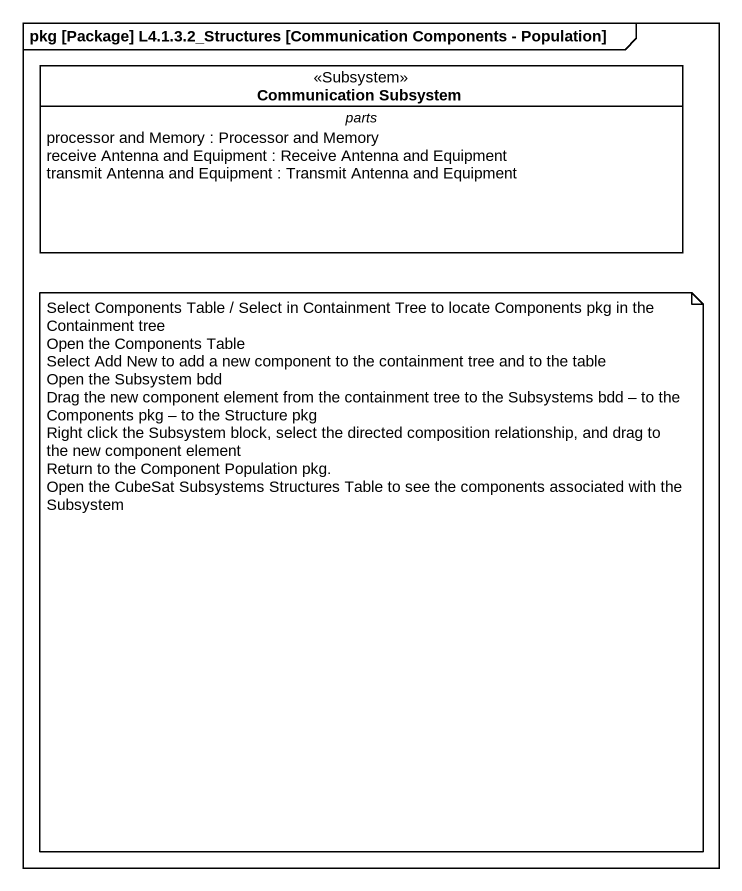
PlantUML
@startuml
mainframe pkg [Package] L4.1.3.2_Structures [Communication Components - Population]
hide circle
hide empty members
class "Communication Subsystem" as Communication_Subsystem <<Subsystem>> {
  -- parts --
  processor and Memory : Processor and Memory
  receive Antenna and Equipment : Receive Antenna and Equipment
  transmit Antenna and Equipment : Transmit Antenna and Equipment
}
note as N1
  Select Components Table / Select in Containment Tree to locate Components pkg in the Containment tree
  Open the Components Table
  Select Add New to add a new component to the containment tree and to the table
  Open the Subsystem bdd
  Drag the new component element from the containment tree to the Subsystems bdd – to the Components pkg – to the Structure pkg
  Right click the Subsystem block, select the directed composition relationship, and drag to the new component element
  Return to the Component Population pkg.
  Open the CubeSat Subsystems Structures Table to see the components associated with the Subsystem
end note
@enduml
